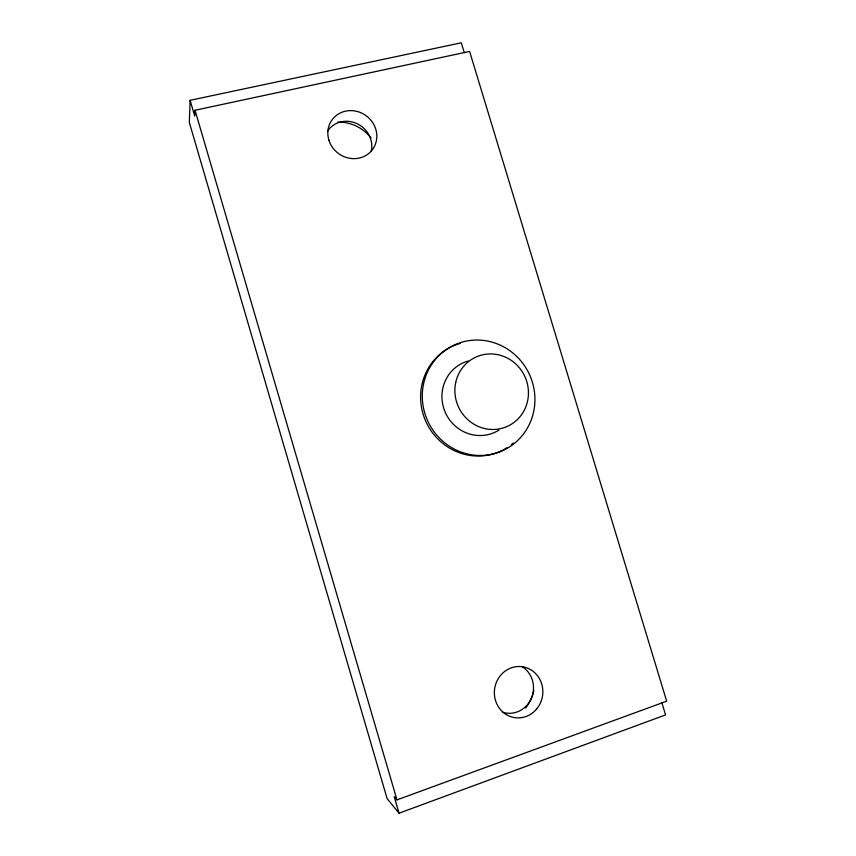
<?xml version="1.0" encoding="UTF-8"?>
<svg xmlns="http://www.w3.org/2000/svg" width="856" height="856" viewBox="0 0 856 856"><rect width="100%" height="100%" fill="white"/><g stroke="black" fill="none" stroke-linecap="round" stroke-linejoin="round"><path stroke-width="1.28" d="M464.294 52.751L461.277 42.8L190.118 100.312L189.326 122.44L387.126 798.627L399.046 813.2L665.561 714.899L661.913 702.862M399.046 813.2L394.177 796.583L396.981 799.879L666.674 701.182L469.612 51.424L195.029 110.264L194.74 116.106L190.118 100.312M195.029 110.264L396.981 799.879M506.923 447.752A57.716 55.576 65 0 1 425.721 421.173A57.716 55.576 65 0 1 460.603 343.31M513.3 443.034A57.716 55.576 65 0 1 511.246 444.724M498.909 430.129A38.178 36.744 65 0 1 445.323 412.453A38.178 36.744 65 0 1 468.243 360.986M533.855 690.45A40.157 37.953 -80.2 0 1 525.67 707.998M337.906 122.098A39.205 36.787 36 0 1 371.012 137.891M521.946 666.535A25.07 23.636 -80.8 0 1 531.373 698.271A25.07 23.636 -80.8 0 1 502.376 712.181M327.548 131.15A24.46 22.877 36.4 0 1 357.038 123.671A24.46 22.877 36.4 0 1 371.162 151.544M536.402 709.303A25.734 24.214 -81.1 0 0 523.968 667.038A25.734 24.214 -81.1 0 0 495.442 700.262A25.734 24.214 -81.1 0 0 536.402 709.303M328.875 140.052A25.091 23.412 36.7 0 0 370.209 152.186A25.091 23.412 36.7 0 0 357.915 111.654A25.091 23.412 36.7 0 0 328.875 140.052M455.713 382.514A38.049 36.508 65 0 0 502.857 428.043A38.049 36.508 65 0 0 516.414 364.581A38.049 36.508 65 0 0 455.713 382.514M423.549 383.991A58.101 55.918 65 0 0 495.892 453.199A58.101 55.918 65 0 0 516.382 356.107A58.101 55.918 65 0 0 423.549 383.991"/></g></svg>
